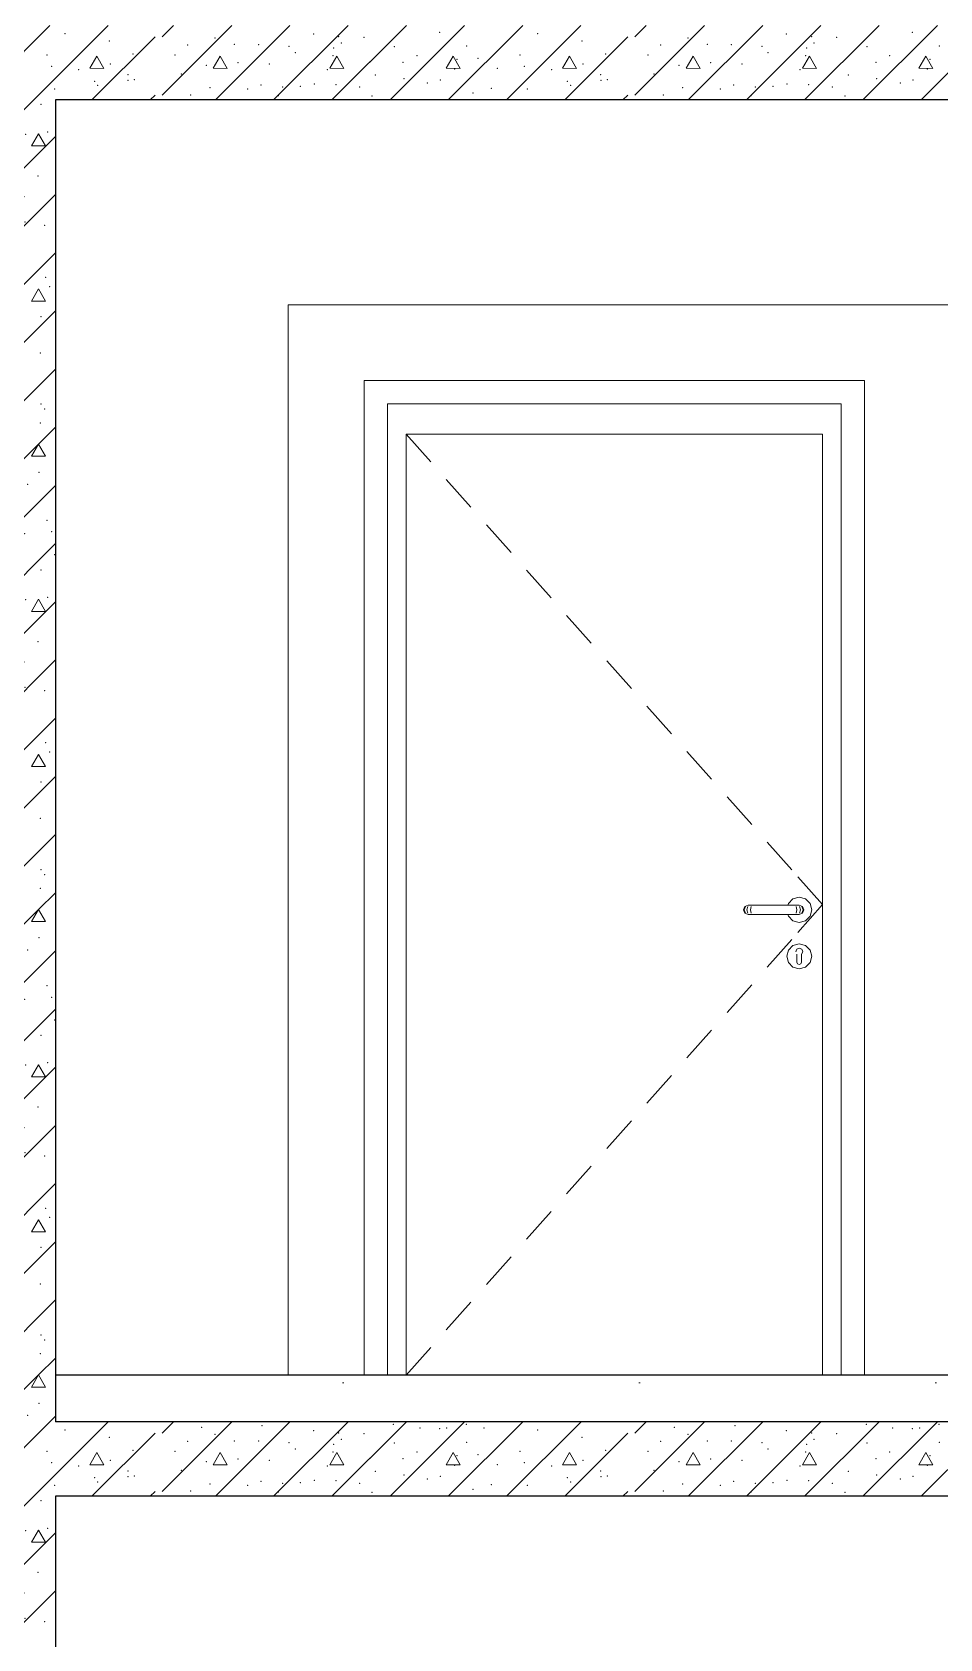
# Model space of a CAD drawing. Header units: millimetres. Extents: x 18162 to 7085488, y 72188 to 247925.
# Drawn here: x 4257163 to 4259112, y 134186 to 137638 of the extents above; entities that cross this region are included whole.
import ezdxf

# ---------------------------------------------------------------- set-up
doc = ezdxf.new("R2010")
doc.units = ezdxf.units.MM
doc.header["$MEASUREMENT"] = 0
doc.layers.add('Archicad Doors', color=7, linetype='Continuous')
doc.layers.add('Structural - Bearing', color=7, linetype='Continuous')

# ---------------------------------------------------------------- blocks, each defined once
blk = doc.blocks.new('*X1373', base_point=(4294986.6, 104752.7))
at = {"layer": 'Structural - Bearing', "color": 7, "linetype": 'Continuous', "lineweight": 9}
for p, q in [((4257013.1, 134464.4), (4257041.4, 134492.7)), ((4257013.1, 134339.4), (4257166.4, 134492.7)), ((4257013.1, 134214.4), (4257213.1, 134414.4)), ((4257176.9, 134419.9), (4257162, 134393.8)), ((4257162, 134393.8), (4257192, 134393.9)), ((4257192, 134393.9), (4257176.9, 134419.9)), ((4257013.1, 134089.4), (4257213.1, 134289.4)), ((4257036.8, 134227.2), (4257051.9, 134253.2)), ((4257051.9, 134253.2), (4257066.8, 134227.2)), ((4257066.8, 134227.2), (4257036.8, 134227.2)), ((4257013.1, 133964.4), (4257213.1, 134164.4)), ((4257176.9, 134086.5), (4257162, 134060.5)), ((4257192, 134060.5), (4257176.9, 134086.5)), ((4257162, 134060.5), (4257192, 134060.5)), ((4257013.1, 133839.4), (4257213.1, 134039.4)), ((4257036.8, 133893.9), (4257051.9, 133919.9)), ((4257051.9, 133919.9), (4257066.8, 133893.8)), ((4257051.9, 133753.2), (4257213.1, 133914.4)), ((4257066.8, 133893.8), (4257036.8, 133893.9)), ((4257176.9, 133753.2), (4257213.1, 133789.4)), ((4257013.1, 133589.3), (4257176.9, 133753.2)), ((4257013.1, 133714.3), (4257051.9, 133753.2)), ((4257176.9, 133753.2), (4257162, 133727.1)), ((4257192, 133727.2), (4257176.9, 133753.2)), ((4257162, 133727.1), (4257192, 133727.2)), ((4257013.1, 133464.3), (4257213.1, 133664.3)), ((4257036.8, 133560.5), (4257051.9, 133586.5)), ((4257051.9, 133586.5), (4257066.8, 133560.5)), ((4257013.1, 133339.3), (4257213.1, 133539.3)), ((4257066.8, 133560.5), (4257036.8, 133560.5)), ((4257013.1, 133214.3), (4257213.1, 133414.3)), ((4257176.9, 133419.8), (4257162, 133393.8)), ((4257162, 133393.8), (4257192, 133393.8)), ((4257192, 133393.8), (4257176.9, 133419.8)), ((4257013.1, 133089.3), (4257213.1, 133289.3)), ((4257036.8, 133227.2), (4257051.9, 133253.2)), ((4257051.9, 133253.2), (4257066.8, 133227.1)), ((4257066.8, 133227.1), (4257036.8, 133227.2)), ((4257013.1, 132964.3), (4257213.1, 133164.3)), ((4257176.9, 133086.5), (4257162, 133060.5)), ((4257192, 133060.5), (4257176.9, 133086.5)), ((4257162, 133060.5), (4257192, 133060.5)), ((4257013.1, 132839.3), (4257213.1, 133039.3)), ((4257036.8, 132893.8), (4257051.9, 132919.8)), ((4257051.9, 132919.8), (4257066.8, 132893.8)), ((4257051.9, 132753.2), (4257213.1, 132914.3)), ((4257066.8, 132893.8), (4257036.8, 132893.8)), ((4257176.9, 132753.2), (4257213.1, 132789.3)), ((4257013.1, 132589.3), (4257176.9, 132753.1)), ((4257013.1, 132714.3), (4257051.9, 132753.1)), ((4257176.9, 132753.2), (4257162, 132727.1)), ((4257192, 132727.2), (4257176.9, 132753.2)), ((4257162, 132727.1), (4257192, 132727.2)), ((4257013.1, 132464.3), (4257213.1, 132664.3)), ((4257036.8, 132560.5), (4257051.9, 132586.5)), ((4257051.9, 132586.5), (4257066.8, 132560.5)), ((4257013.1, 132339.3), (4257213.1, 132539.3)), ((4257066.8, 132560.5), (4257036.8, 132560.5)), ((4257013.1, 132214.3), (4257213.1, 132414.3)), ((4257176.9, 132419.8), (4257162, 132393.8)), ((4257162, 132393.8), (4257192, 132393.8)), ((4257192, 132393.8), (4257176.9, 132419.8)), ((4257013.1, 132089.3), (4257213.1, 132289.3)), ((4257036.8, 132227.2), (4257051.9, 132253.2)), ((4257051.9, 132253.2), (4257066.8, 132227.1)), ((4257066.8, 132227.1), (4257036.8, 132227.2)), ((4257013.1, 131964.3), (4257213.1, 132164.3)), ((4257176.9, 132086.5), (4257162, 132060.5)), ((4257192, 132060.5), (4257176.9, 132086.5)), ((4257162, 132060.5), (4257192, 132060.5)), ((4257013.1, 131839.3), (4257213.1, 132039.3)), ((4257036.8, 131893.8), (4257051.9, 131919.8)), ((4257051.9, 131919.8), (4257066.8, 131893.8)), ((4257051.9, 131753.1), (4257213.1, 131914.3)), ((4257066.8, 131893.8), (4257036.8, 131893.8)), ((4257176.9, 131753.1), (4257213.1, 131789.3)), ((4257013.1, 131714.3), (4257051.9, 131753.1)), ((4257076.5, 131652.7), (4257176.9, 131753.1)), ((4257176.9, 131753.1), (4257162, 131727.1)), ((4257192, 131727.1), (4257176.9, 131753.1)), ((4257162, 131727.1), (4257192, 131727.1)), ((4257201.5, 131652.7), (4257213.1, 131664.3))]:
    blk.add_line(p, q, dxfattribs=at)
for p in [(4257084.5, 134491.2), (4257118.5, 134478.8), (4257182.1, 134482.9), (4257045, 134446.8), (4257075.1, 134453.2), (4257075.7, 134426.6), (4257042.8, 134403.1), (4257149.1, 134418.9), (4257196.7, 134424), (4257026.1, 134371.6), (4257052.5, 134359.6), (4257109.1, 134372.5), (4257095.3, 134341.3), (4257103.6, 134338.7), (4257112.3, 134335.1), (4257175.7, 134328.9), (4257024.6, 134301.9), (4257017.7, 134256.6), (4257092.1, 134275.1), (4257145.9, 134284.7), (4257107.7, 134251.7), (4257140.2, 134219.2), (4257147.9, 134230.6), (4257190, 134223.4), (4257067.6, 134194.6), (4257083, 134217.7), (4257129.3, 134197.6), (4257026.8, 134159.2), (4257127.7, 134152.7), (4257084.2, 134128), (4257090.7, 134091), (4257192.2, 134111.6), (4257200.6, 134091.8), (4257038.2, 134069.3), (4257122.3, 134051.2), (4257182.4, 134027.2), (4257055.2, 133993.6), (4257106.3, 133978.6), (4257114, 133988.3), (4257088.3, 133956), (4257180.6, 133948.9), (4257135.5, 133913.2), (4257053.6, 133856.1), (4257181.9, 133839.1), (4257189.6, 133828.3), (4257018.1, 133803.5), (4257022.7, 133780.3), (4257090.6, 133793.2), (4257116, 133801.2), (4257180.3, 133798.9), (4257046, 133704.7), (4257082.2, 133729.2), (4257033.2, 133688), (4257097.1, 133679.9), (4257141.5, 133666.4), (4257153.5, 133666.6), (4257178.1, 133692.5), (4257022.7, 133638), (4257038.2, 133639.5), (4257079.9, 133647.3), (4257118.2, 133639.1), (4257080.6, 133608.7), (4257015.2, 133591.4), (4257060.2, 133579.8), (4257105.3, 133581.7), (4257195.3, 133589.5), (4257204.9, 133564.8), (4257024.4, 133535.5), (4257055.1, 133559.2), (4257147, 133560.5), (4257094.6, 133507.4), (4257134, 133517.4), (4257211.2, 133515.9), (4257084.5, 133491.2), (4257118.5, 133478.8), (4257182.1, 133482.9), (4257045, 133446.7), (4257075.1, 133453.2), (4257075.7, 133426.6), (4257196.7, 133424), (4257042.8, 133403.1), (4257149.1, 133418.9), (4257026.1, 133371.6), (4257052.5, 133359.6), (4257109.1, 133372.5), (4257095.3, 133341.3), (4257103.6, 133338.7), (4257112.3, 133335.1), (4257175.7, 133328.9), (4257024.6, 133301.9), (4257017.7, 133256.6), (4257092.1, 133275), (4257107.7, 133251.7), (4257145.9, 133284.7), (4257083, 133217.7), (4257140.2, 133219.2), (4257147.9, 133230.6), (4257190, 133223.4), (4257067.6, 133194.6), (4257129.3, 133197.6), (4257026.8, 133159.1), (4257127.7, 133152.7), (4257084.2, 133128), (4257090.7, 133090.9), (4257192.2, 133111.6), (4257200.6, 133091.8), (4257038.2, 133069.3), (4257122.3, 133051.2), (4257182.4, 133027.1), (4257055.2, 132993.6), (4257106.3, 132978.6), (4257114, 132988.3), (4257088.3, 132956), (4257180.6, 132948.9), (4257135.5, 132913.2), (4257053.6, 132856.1), (4257181.9, 132839.1), (4257018.1, 132803.5), (4257189.6, 132828.2), (4257022.7, 132780.3), (4257090.6, 132793.2), (4257116, 132801.2), (4257180.3, 132798.9), (4257046, 132704.7), (4257082.2, 132729.1), (4257033.2, 132688), (4257097.1, 132679.9), (4257141.5, 132666.4), (4257153.5, 132666.5), (4257178.1, 132692.5), (4257022.7, 132638), (4257038.2, 132639.5), (4257079.9, 132647.2), (4257118.2, 132639), (4257080.6, 132608.7), (4257015.2, 132591.4), (4257060.2, 132579.8), (4257105.3, 132581.7), (4257195.3, 132589.5), (4257204.9, 132564.8), (4257024.4, 132535.4), (4257055.1, 132559.2), (4257147, 132560.5), (4257094.6, 132507.3), (4257134, 132517.4), (4257211.2, 132515.9), (4257084.5, 132491.2), (4257118.5, 132478.8), (4257182.1, 132482.9), (4257045, 132446.7), (4257075.1, 132453.2), (4257075.7, 132426.6), (4257196.7, 132424), (4257042.8, 132403.1), (4257149.1, 132418.8), (4257026.1, 132371.6), (4257052.5, 132359.6), (4257109.1, 132372.5), (4257095.3, 132341.3), (4257103.6, 132338.6), (4257112.3, 132335.1), (4257175.7, 132328.9), (4257024.6, 132301.9), (4257145.9, 132284.7), (4257017.7, 132256.6), (4257092.1, 132275), (4257107.7, 132251.6), (4257083, 132217.6), (4257140.2, 132219.2), (4257147.9, 132230.6), (4257190, 132223.3), (4257067.6, 132194.5), (4257129.3, 132197.5), (4257026.8, 132159.1), (4257127.7, 132152.7), (4257084.2, 132127.9), (4257090.7, 132090.9), (4257192.2, 132111.6), (4257200.6, 132091.7), (4257038.2, 132069.3), (4257122.3, 132051.2), (4257182.4, 132027.1), (4257055.2, 131993.6), (4257106.3, 131978.6), (4257114, 131988.3), (4257088.3, 131956), (4257180.6, 131948.8), (4257135.5, 131913.2), (4257053.6, 131856), (4257181.9, 131839), (4257018.1, 131803.5), (4257189.6, 131828.2), (4257022.7, 131780.3), (4257090.6, 131793.2), (4257116, 131801.2), (4257180.3, 131798.9), (4257046, 131704.7), (4257082.2, 131729.1), (4257033.2, 131688), (4257097.1, 131679.9), (4257141.5, 131666.4), (4257153.5, 131666.5), (4257178.1, 131692.5)]:
    blk.add_point(p, dxfattribs=at)
blk = doc.blocks.new('*X1386', base_point=(4294986.6, 104752.7))
at = {"layer": 'Structural - Bearing', "color": 7, "linetype": 'Continuous', "lineweight": 9}
for p, q in [((4257013.1, 137464.4), (4257041.4, 137492.7)), ((4257013.1, 137339.4), (4257166.4, 137492.7)), ((4257013.1, 137214.4), (4257213.1, 137414.4)), ((4257176.9, 137419.9), (4257162, 137393.9)), ((4257162, 137393.9), (4257192, 137393.9)), ((4257192, 137393.9), (4257176.9, 137419.9)), ((4257013.1, 137089.4), (4257213.1, 137289.4)), ((4257036.8, 137227.2), (4257051.9, 137253.2)), ((4257066.8, 137227.2), (4257036.8, 137227.2)), ((4257051.9, 137253.2), (4257066.8, 137227.2)), ((4257013.1, 136964.4), (4257213.1, 137164.4)), ((4257176.9, 137086.6), (4257162, 137060.5)), ((4257192, 137060.6), (4257176.9, 137086.6)), ((4257162, 137060.5), (4257192, 137060.6)), ((4257013.1, 136839.4), (4257213.1, 137039.4)), ((4257036.8, 136893.9), (4257051.9, 136919.9)), ((4257051.9, 136919.9), (4257066.8, 136893.9)), ((4257051.9, 136753.2), (4257213.1, 136914.4)), ((4257066.8, 136893.9), (4257036.8, 136893.9)), ((4257176.9, 136753.2), (4257213.1, 136789.4)), ((4257013.1, 136589.4), (4257176.9, 136753.2)), ((4257013.1, 136714.4), (4257051.9, 136753.2)), ((4257176.9, 136753.2), (4257162, 136727.2)), ((4257192, 136727.2), (4257176.9, 136753.2)), ((4257162, 136727.2), (4257192, 136727.2)), ((4257013.1, 136464.4), (4257213.1, 136664.4)), ((4257036.8, 136560.6), (4257051.9, 136586.6)), ((4257051.9, 136586.6), (4257066.8, 136560.5)), ((4257013.1, 136339.4), (4257213.1, 136539.4)), ((4257066.8, 136560.5), (4257036.8, 136560.6)), ((4257013.1, 136214.4), (4257213.1, 136414.4)), ((4257176.9, 136419.9), (4257162, 136393.9)), ((4257162, 136393.9), (4257192, 136393.9)), ((4257192, 136393.9), (4257176.9, 136419.9)), ((4257013.1, 136089.4), (4257213.1, 136289.4)), ((4257036.8, 136227.2), (4257051.9, 136253.2)), ((4257066.8, 136227.2), (4257036.8, 136227.2)), ((4257051.9, 136253.2), (4257066.8, 136227.2)), ((4257013.1, 135964.4), (4257213.1, 136164.4)), ((4257176.9, 136086.6), (4257162, 136060.5)), ((4257192, 136060.6), (4257176.9, 136086.6)), ((4257162, 136060.5), (4257192, 136060.6)), ((4257013.1, 135839.4), (4257213.1, 136039.4)), ((4257036.8, 135893.9), (4257051.9, 135919.9)), ((4257051.9, 135919.9), (4257066.8, 135893.9)), ((4257051.9, 135753.2), (4257213.1, 135914.4)), ((4257066.8, 135893.9), (4257036.8, 135893.9)), ((4257176.9, 135753.2), (4257213.1, 135789.4)), ((4257013.1, 135589.4), (4257176.9, 135753.2)), ((4257013.1, 135714.4), (4257051.9, 135753.2)), ((4257176.9, 135753.2), (4257162, 135727.2)), ((4257192, 135727.2), (4257176.9, 135753.2)), ((4257162, 135727.2), (4257192, 135727.2)), ((4257013.1, 135464.4), (4257213.1, 135664.4)), ((4257036.8, 135560.5), (4257051.9, 135586.5)), ((4257051.9, 135586.5), (4257066.8, 135560.5)), ((4257013.1, 135339.4), (4257213.1, 135539.4)), ((4257066.8, 135560.5), (4257036.8, 135560.5)), ((4257013.1, 135214.4), (4257213.1, 135414.4)), ((4257176.9, 135419.9), (4257162, 135393.8)), ((4257162, 135393.8), (4257192, 135393.9)), ((4257192, 135393.9), (4257176.9, 135419.9)), ((4257013.1, 135089.4), (4257213.1, 135289.4)), ((4257036.8, 135227.2), (4257051.9, 135253.2)), ((4257066.8, 135227.2), (4257036.8, 135227.2)), ((4257051.9, 135253.2), (4257066.8, 135227.2)), ((4257013.1, 134964.4), (4257213.1, 135164.4)), ((4257176.9, 135086.5), (4257162, 135060.5)), ((4257192, 135060.5), (4257176.9, 135086.5)), ((4257162, 135060.5), (4257192, 135060.5)), ((4257013.1, 134839.4), (4257213.1, 135039.4)), ((4257036.8, 134893.9), (4257051.9, 134919.9)), ((4257051.9, 134919.9), (4257066.8, 134893.8)), ((4257051.9, 134753.2), (4257213.1, 134914.4)), ((4257066.8, 134893.8), (4257036.8, 134893.9)), ((4257176.9, 134753.2), (4257213.1, 134789.4)), ((4257013.1, 134714.4), (4257051.9, 134753.2)), ((4257076.4, 134652.7), (4257176.9, 134753.2)), ((4257176.9, 134753.2), (4257162, 134727.2)), ((4257192, 134727.2), (4257176.9, 134753.2)), ((4257162, 134727.2), (4257192, 134727.2)), ((4257201.4, 134652.7), (4257213.1, 134664.4))]:
    blk.add_line(p, q, dxfattribs=at)
for p in [(4257084.5, 137491.2), (4257118.5, 137478.9), (4257182.1, 137483), (4257045, 137446.8), (4257075.1, 137453.2), (4257042.8, 137403.2), (4257075.7, 137426.6), (4257149.1, 137418.9), (4257196.7, 137424.1), (4257026.1, 137371.7), (4257052.5, 137359.7), (4257109.1, 137372.6), (4257095.3, 137341.3), (4257103.6, 137338.7), (4257112.3, 137335.2), (4257175.7, 137329), (4257024.6, 137301.9), (4257017.7, 137256.7), (4257092.1, 137275.1), (4257145.9, 137284.8), (4257107.7, 137251.7), (4257147.9, 137230.7), (4257190, 137223.4), (4257067.6, 137194.6), (4257083, 137217.7), (4257129.3, 137197.6), (4257140.2, 137219.3), (4257026.8, 137159.2), (4257127.7, 137152.8), (4257084.2, 137128), (4257090.7, 137091), (4257192.2, 137111.6), (4257200.6, 137091.8), (4257038.2, 137069.4), (4257122.3, 137051.2), (4257182.4, 137027.2), (4257055.2, 136993.6), (4257114, 136988.4), (4257088.3, 136956), (4257106.3, 136978.7), (4257180.6, 136948.9), (4257135.5, 136913.3), (4257053.6, 136856.1), (4257181.9, 136839.1), (4257189.6, 136828.3), (4257018.1, 136803.6), (4257022.7, 136780.4), (4257090.6, 136793.3), (4257116, 136801.3), (4257180.3, 136798.9), (4257046, 136704.8), (4257082.2, 136729.2), (4257033.2, 136688), (4257097.1, 136680), (4257178.1, 136692.6), (4257022.7, 136638), (4257038.2, 136639.6), (4257079.9, 136647.3), (4257118.2, 136639.1), (4257141.5, 136666.5), (4257153.5, 136666.6), (4257080.6, 136608.8), (4257015.2, 136591.4), (4257060.2, 136579.9), (4257105.3, 136581.8), (4257195.3, 136589.5), (4257024.4, 136535.5), (4257055.1, 136559.3), (4257147, 136560.5), (4257204.9, 136564.8), (4257094.6, 136507.4), (4257134, 136517.5), (4257211.2, 136515.9), (4257084.5, 136491.2), (4257118.5, 136478.9), (4257182.1, 136482.9), (4257045, 136446.8), (4257075.1, 136453.2), (4257042.8, 136403.1), (4257075.7, 136426.6), (4257149.1, 136418.9), (4257196.7, 136424.1), (4257026.1, 136371.7), (4257052.5, 136359.7), (4257109.1, 136372.5), (4257095.3, 136341.3), (4257103.6, 136338.7), (4257112.3, 136335.1), (4257175.7, 136329), (4257024.6, 136301.9), (4257017.7, 136256.6), (4257092.1, 136275.1), (4257145.9, 136284.8), (4257107.7, 136251.7), (4257147.9, 136230.7), (4257190, 136223.4), (4257067.6, 136194.6), (4257083, 136217.7), (4257129.3, 136197.6), (4257140.2, 136219.2), (4257026.8, 136159.2), (4257127.7, 136152.8), (4257084.2, 136128), (4257090.7, 136091), (4257192.2, 136111.6), (4257200.6, 136091.8), (4257038.2, 136069.4), (4257122.3, 136051.2), (4257182.4, 136027.2), (4257055.2, 135993.6), (4257106.3, 135978.7), (4257114, 135988.3), (4257088.3, 135956), (4257180.6, 135948.9), (4257135.5, 135913.3), (4257053.6, 135856.1), (4257181.9, 135839.1), (4257189.6, 135828.3), (4257018.1, 135803.6), (4257022.7, 135780.4), (4257090.6, 135793.3), (4257116, 135801.2), (4257180.3, 135798.9), (4257046, 135704.8), (4257082.2, 135729.2), (4257033.2, 135688), (4257097.1, 135680), (4257178.1, 135692.6), (4257022.7, 135638), (4257038.2, 135639.6), (4257079.9, 135647.3), (4257118.2, 135639.1), (4257141.5, 135666.4), (4257153.5, 135666.6), (4257080.6, 135608.8), (4257015.2, 135591.4), (4257060.2, 135579.9), (4257105.3, 135581.8), (4257195.3, 135589.5), (4257204.9, 135564.8), (4257024.4, 135535.5), (4257055.1, 135559.2), (4257147, 135560.5), (4257094.6, 135507.4), (4257134, 135517.5), (4257211.2, 135515.9), (4257084.5, 135491.2), (4257118.5, 135478.8), (4257182.1, 135482.9), (4257045, 135446.8), (4257075.1, 135453.2), (4257075.7, 135426.6), (4257042.8, 135403.1), (4257149.1, 135418.9), (4257196.7, 135424), (4257026.1, 135371.6), (4257052.5, 135359.6), (4257109.1, 135372.5), (4257095.3, 135341.3), (4257103.6, 135338.7), (4257112.3, 135335.1), (4257175.7, 135328.9), (4257024.6, 135301.9), (4257017.7, 135256.6), (4257092.1, 135275.1), (4257145.9, 135284.7), (4257107.7, 135251.7), (4257140.2, 135219.2), (4257147.9, 135230.6), (4257190, 135223.4), (4257067.6, 135194.6), (4257083, 135217.7), (4257129.3, 135197.6), (4257026.8, 135159.2), (4257127.7, 135152.7), (4257084.2, 135128), (4257090.7, 135091), (4257192.2, 135111.6), (4257200.6, 135091.8), (4257038.2, 135069.3), (4257122.3, 135051.2), (4257182.4, 135027.2), (4257055.2, 134993.6), (4257106.3, 134978.7), (4257114, 134988.3), (4257088.3, 134956), (4257180.6, 134948.9), (4257135.5, 134913.3), (4257053.6, 134856.1), (4257181.9, 134839.1), (4257189.6, 134828.3), (4257018.1, 134803.5), (4257022.7, 134780.4), (4257090.6, 134793.3), (4257116, 134801.2), (4257180.3, 134798.9), (4257046, 134704.8), (4257082.2, 134729.2), (4257033.2, 134688), (4257097.1, 134679.9), (4257153.5, 134666.6), (4257178.1, 134692.5), (4257141.5, 134666.4)]:
    blk.add_point(p, dxfattribs=at)
blk = doc.blocks.new('*X1387', base_point=(4294986.6, 104752.7))
at = {"layer": 'Structural - Bearing', "color": 7, "linetype": 'Continuous', "lineweight": 9}
for p, q in [((4257041.4, 134492.7), (4257201.4, 134652.7)), ((4257166.4, 134492.7), (4257326.4, 134652.7)), ((4257442, 134628.2), (4257466.6, 134652.7)), ((4257442, 134503.2), (4257591.6, 134652.7)), ((4257556.6, 134492.7), (4257716.6, 134652.7)), ((4257681.6, 134492.7), (4257841.6, 134652.7)), ((4257806.6, 134492.7), (4257966.6, 134652.7)), ((4257931.6, 134492.7), (4258091.6, 134652.7)), ((4258056.6, 134492.7), (4258216.6, 134652.7)), ((4258181.6, 134492.7), (4258341.6, 134652.7)), ((4258457.2, 134628.2), (4258481.7, 134652.7)), ((4258457.2, 134503.2), (4258606.7, 134652.7)), ((4258571.7, 134492.7), (4258731.7, 134652.7)), ((4258696.7, 134492.7), (4258856.7, 134652.7)), ((4258821.7, 134492.7), (4258981.7, 134652.7)), ((4258946.7, 134492.7), (4259106.7, 134652.7)), ((4259071.7, 134492.7), (4259231.7, 134652.7)), ((4257291.4, 134492.7), (4257426.9, 134628.2)), ((4258306.6, 134492.7), (4258442, 134628.2)), ((4257286.8, 134560.5), (4257301.9, 134586.5)), ((4257301.9, 134586.5), (4257316.8, 134560.5)), ((4257551.9, 134560.5), (4257567, 134586.5)), ((4257567, 134586.5), (4257582, 134560.5)), ((4257801.9, 134560.5), (4257817, 134586.5)), ((4257817, 134586.5), (4257832, 134560.5)), ((4258051.9, 134560.5), (4258067, 134586.5)), ((4258067, 134586.5), (4258082, 134560.5)), ((4258301.9, 134560.5), (4258317, 134586.5)), ((4258317, 134586.5), (4258332, 134560.5)), ((4258567, 134560.5), (4258582.2, 134586.5)), ((4258582.2, 134586.5), (4258597.1, 134560.5)), ((4258817, 134560.5), (4258832.2, 134586.5)), ((4258832.2, 134586.5), (4258847.1, 134560.5)), ((4259067, 134560.5), (4259082.2, 134586.5)), ((4259082.2, 134586.5), (4259097.1, 134560.5)), ((4257316.8, 134560.5), (4257286.8, 134560.5)), ((4257582, 134560.5), (4257551.9, 134560.5)), ((4257832, 134560.5), (4257801.9, 134560.5)), ((4258082, 134560.5), (4258051.9, 134560.5)), ((4258332, 134560.5), (4258301.9, 134560.5)), ((4258597.1, 134560.5), (4258567, 134560.5)), ((4258847.1, 134560.5), (4258817, 134560.5)), ((4259097.1, 134560.5), (4259067, 134560.5)), ((4257416.4, 134492.7), (4257426.9, 134503.2)), ((4258431.6, 134492.7), (4258442, 134503.2))]:
    blk.add_line(p, q, dxfattribs=at)
for p in [(4257233.6, 134634.9), (4257526.7, 134640.4), (4257656.8, 134644.2), (4257767.6, 134633.9), (4257938.7, 134647.2), (4257995.5, 134639.1), (4258037.8, 134638), (4258053.3, 134639.5), (4258095, 134647.3), (4258133.3, 134639.1), (4258248.8, 134634.9), (4258541.9, 134640.4), (4258671.9, 134644.2), (4258782.7, 134633.9), (4258953.8, 134647.2), (4259010.6, 134639.1), (4259053, 134638), (4259068.4, 134639.5), (4259110.1, 134647.3), (4257328.7, 134619.5), (4257497.1, 134610.3), (4257555.9, 134625.8), (4257597.4, 134611.7), (4257649.2, 134611.4), (4257714.8, 134607.5), (4257810.7, 134604), (4257821.5, 134628.7), (4257826.6, 134615.2), (4257875.6, 134627.2), (4257940.5, 134607.1), (4258095.7, 134608.7), (4258343.8, 134619.5), (4258512.3, 134610.3), (4258571.1, 134625.8), (4258612.5, 134611.7), (4258664.3, 134611.4), (4258730, 134607.5), (4258825.8, 134604), (4258836.6, 134628.7), (4258841.7, 134615.2), (4258890.7, 134627.2), (4258955.6, 134607.1), (4259110.9, 134608.7), (4257195.3, 134589.5), (4257204.9, 134564.8), (4257330.6, 134569.5), (4257379.6, 134591.4), (4257470.1, 134588.9), (4257537.1, 134567), (4257604.7, 134572.8), (4257672.3, 134569.5), (4257727.8, 134594), (4257808.8, 134587.6), (4257887.9, 134574.1), (4257959.4, 134573.4), (4257989.1, 134587.6), (4258030.3, 134591.4), (4258075.3, 134579.8), (4258120.5, 134581.7), (4258210.4, 134589.5), (4258220.1, 134564.8), (4258345.8, 134569.5), (4258394.7, 134591.4), (4258485.2, 134588.9), (4258552.2, 134567), (4258619.8, 134572.8), (4258687.4, 134569.5), (4258742.9, 134594), (4258823.9, 134587.6), (4258903.1, 134574.1), (4258974.6, 134573.4), (4259004.2, 134587.6), (4259045.4, 134591.4), (4259090.5, 134579.8), (4257263.3, 134557.5), (4257297.1, 134532.8), (4257368.9, 134546.8), (4257369, 134535), (4257382.8, 134536), (4257483.1, 134548.4), (4257796.8, 134557.6), (4257900.2, 134546.4), (4257961.2, 134538.2), (4258011.9, 134529.4), (4258039.5, 134535.5), (4258070.2, 134559.2), (4258162.1, 134560.5), (4258278.4, 134557.5), (4258312.3, 134532.8), (4258384, 134546.8), (4258384.1, 134535), (4258397.9, 134536), (4258498.2, 134548.4), (4258811.9, 134557.6), (4258915.3, 134546.4), (4258976.3, 134538.2), (4259027, 134529.4), (4259054.6, 134535.5), (4259085.3, 134559.2), (4257211.2, 134515.9), (4257304, 134523.6), (4257503.2, 134503.6), (4257544.6, 134519), (4257625.5, 134516.4), (4257654.2, 134524.5), (4257691.7, 134502), (4257701, 134520.6), (4257738.8, 134521.5), (4257768.8, 134527), (4257815.2, 134525.8), (4257866.3, 134520.3), (4257892.9, 134500.8), (4258109.7, 134507.4), (4258149.1, 134517.5), (4258226.4, 134515.9), (4258319.1, 134523.6), (4258518.3, 134503.6), (4258559.7, 134519), (4258640.6, 134516.4), (4258669.4, 134524.5), (4258706.8, 134502), (4258716.1, 134520.6), (4258753.9, 134521.5), (4258784, 134527), (4258830.3, 134525.8), (4258881.4, 134520.3), (4258908, 134500.8)]:
    blk.add_point(p, dxfattribs=at)
blk = doc.blocks.new('*X1400', base_point=(4294986.6, 104752.7))
at = {"layer": 'Structural - Bearing', "color": 7, "linetype": 'Continuous', "lineweight": 9}
for p, q in [((4257041.4, 137492.7), (4257201.4, 137652.7)), ((4257166.4, 137492.7), (4257326.4, 137652.7)), ((4257442, 137628.2), (4257466.5, 137652.7)), ((4257442, 137503.2), (4257591.5, 137652.7)), ((4257556.5, 137492.7), (4257716.5, 137652.7)), ((4257681.5, 137492.7), (4257841.5, 137652.7)), ((4257806.5, 137492.7), (4257966.5, 137652.7)), ((4257931.5, 137492.7), (4258091.5, 137652.7)), ((4258056.5, 137492.7), (4258216.5, 137652.7)), ((4258181.5, 137492.7), (4258341.5, 137652.7)), ((4258457.2, 137628.2), (4258481.6, 137652.7)), ((4258457.2, 137503.2), (4258606.6, 137652.7)), ((4258571.6, 137492.7), (4258731.6, 137652.7)), ((4258696.6, 137492.7), (4258856.6, 137652.7)), ((4258821.6, 137492.7), (4258981.6, 137652.7)), ((4258946.6, 137492.7), (4259106.6, 137652.7)), ((4259071.6, 137492.7), (4259231.6, 137652.7)), ((4257291.4, 137492.7), (4257426.9, 137628.2)), ((4258306.5, 137492.7), (4258442, 137628.2)), ((4257286.8, 137560.6), (4257301.9, 137586.6)), ((4257301.9, 137586.6), (4257316.8, 137560.5)), ((4257551.9, 137560.6), (4257567, 137586.6)), ((4257567, 137586.6), (4257582, 137560.5)), ((4257801.9, 137560.6), (4257817, 137586.6)), ((4257817, 137586.6), (4257832, 137560.5)), ((4258051.9, 137560.6), (4258067, 137586.6)), ((4258067, 137586.6), (4258082, 137560.5)), ((4258301.9, 137560.6), (4258317, 137586.6)), ((4258317, 137586.6), (4258332, 137560.5)), ((4258567, 137560.6), (4258582.2, 137586.6)), ((4258582.2, 137586.6), (4258597.1, 137560.5)), ((4258817, 137560.6), (4258832.2, 137586.6)), ((4258832.2, 137586.6), (4258847.1, 137560.5)), ((4259067, 137560.6), (4259082.2, 137586.6)), ((4259082.2, 137586.6), (4259097.1, 137560.5)), ((4257316.8, 137560.5), (4257286.8, 137560.6)), ((4257582, 137560.5), (4257551.9, 137560.6)), ((4257832, 137560.5), (4257801.9, 137560.6)), ((4258082, 137560.5), (4258051.9, 137560.6)), ((4258332, 137560.5), (4258301.9, 137560.6)), ((4258597.1, 137560.5), (4258567, 137560.6)), ((4258847.1, 137560.5), (4258817, 137560.6)), ((4259097.1, 137560.5), (4259067, 137560.6)), ((4257416.4, 137492.7), (4257426.9, 137503.2)), ((4258431.5, 137492.7), (4258442, 137503.2))]:
    blk.add_line(p, q, dxfattribs=at)
for p in [(4258037.8, 137638), (4259053, 137638), (4257233.6, 137634.9), (4257328.7, 137619.5), (4257497.1, 137610.4), (4257555.9, 137625.9), (4257597.4, 137611.8), (4257649.2, 137611.4), (4257714.8, 137607.5), (4257767.6, 137634), (4257810.7, 137604), (4257821.5, 137628.8), (4257826.6, 137615.2), (4257875.6, 137627.2), (4257940.5, 137607.1), (4258095.7, 137608.8), (4258248.8, 137634.9), (4258343.8, 137619.5), (4258512.3, 137610.4), (4258571.1, 137625.9), (4258612.5, 137611.8), (4258664.3, 137611.4), (4258730, 137607.5), (4258782.7, 137634), (4258825.8, 137604), (4258836.6, 137628.8), (4258841.7, 137615.2), (4258890.7, 137627.2), (4258955.6, 137607.1), (4259110.9, 137608.8), (4257195.3, 137589.5), (4257330.6, 137569.6), (4257379.6, 137591.5), (4257470.1, 137588.9), (4257537.1, 137567), (4257604.7, 137572.8), (4257672.3, 137569.6), (4257727.8, 137594.1), (4257808.8, 137587.6), (4257887.9, 137574.1), (4257959.4, 137573.4), (4257989.1, 137587.6), (4258030.3, 137591.5), (4258075.3, 137579.9), (4258120.5, 137581.8), (4258210.4, 137589.5), (4258345.8, 137569.6), (4258394.7, 137591.5), (4258485.2, 137588.9), (4258552.2, 137567), (4258619.8, 137572.8), (4258687.4, 137569.6), (4258742.9, 137594.1), (4258823.9, 137587.6), (4258903.1, 137574.1), (4258974.6, 137573.4), (4259004.2, 137587.6), (4259045.4, 137591.5), (4259090.5, 137579.9), (4257204.9, 137564.9), (4257263.3, 137557.5), (4257297.1, 137532.9), (4257368.9, 137546.9), (4257369, 137535.1), (4257382.8, 137536.1), (4257483.1, 137548.4), (4257796.8, 137557.7), (4257900.2, 137546.4), (4257961.2, 137538.3), (4258039.5, 137535.5), (4258070.2, 137559.3), (4258162.1, 137560.6), (4258220.1, 137564.9), (4258278.4, 137557.5), (4258312.3, 137532.9), (4258384, 137546.9), (4258384.1, 137535.1), (4258397.9, 137536.1), (4258498.2, 137548.4), (4258811.9, 137557.7), (4258915.3, 137546.4), (4258976.3, 137538.3), (4259054.6, 137535.5), (4259085.3, 137559.3), (4257211.2, 137516), (4257304, 137523.7), (4257503.2, 137503.6), (4257544.6, 137519.1), (4257625.5, 137516.4), (4257654.2, 137524.5), (4257691.7, 137502.1), (4257701, 137520.6), (4257738.8, 137521.6), (4257768.8, 137527.1), (4257815.2, 137525.8), (4257866.3, 137520.3), (4257892.9, 137500.8), (4258011.9, 137529.4), (4258109.7, 137507.4), (4258149.1, 137517.5), (4258226.4, 137516), (4258319.1, 137523.7), (4258518.3, 137503.6), (4258559.7, 137519.1), (4258640.6, 137516.4), (4258669.4, 137524.5), (4258706.8, 137502.1), (4258716.1, 137520.6), (4258753.9, 137521.6), (4258784, 137527.1), (4258830.3, 137525.8), (4258881.4, 137520.3), (4258908, 137500.8), (4259027, 137529.4)]:
    blk.add_point(p, dxfattribs=at)

msp = doc.modelspace()

# ---------------------------------------------------------------- hatches: boundary and pattern name
at = {"layer": 'Structural - Bearing', "linetype": 'Continuous', "lineweight": 9}
h = msp.add_hatch(dxfattribs=at)
h.set_pattern_fill('Lightweight_Concrete_0003', style=0, pattern_type=2)
h.set_pattern_definition([(0, (4294986.6, 104752.7), (0, 1169.134), [73.125, -601.875]), (0, (4295324.1, 105337.3), (0, 1169.134), [73.125, -601.875]), (60, (4294986.6, 104752.7), (-1012.5, 584.567), [73.125, -601.875]), (60, (4295661.6, 104752.7), (-1012.5, 584.567), [73.125, -601.875]), (120, (4295059.7, 104752.7), (1012.5, 584.567), [73.125, -601.875]), (120, (4295734.7, 104752.7), (1012.5, 584.567), [73.125, -601.875]), (0, (4294986.58, 104865.2), (0, 225), [0, -225, 0, -337.5]), (45, (4295099.08, 104865.2), (-159.099, 159.099), [0, -168.75, 0, -281.25])])
h.paths.add_polyline_path([(4259713.1, 134752.7), (4257213.1, 134752.7), (4257213.1, 134652.7), (4259713.1, 134652.7)])

# ---------------------------------------------------------------- linework, layer by layer
at = {"layer": 'Archicad Doors', "color": 7, "linetype": 'Continuous', "lineweight": 9}
for p, q in [((4257713.1, 134752.7), (4257713.1, 137052.7)), ((4257713.1, 137052.7), (4259313.1, 137052.7)), ((4257876.1, 134752.7), (4257876.1, 136889.7)), ((4257876.1, 136889.7), (4258950.1, 136889.7)), ((4258950.1, 136889.7), (4258950.1, 134752.7)), ((4257926.1, 136839.7), (4257926.1, 134752.7)), ((4258900.1, 136839.7), (4257926.1, 136839.7)), ((4258900.1, 134752.7), (4258900.1, 136839.7)), ((4257966.1, 136774.7), (4258019.1, 136714.8)), ((4258860.1, 136774.7), (4257966.1, 136774.7)), ((4257966.1, 136774.7), (4257966.1, 134752.7)), ((4258860.1, 134752.7), (4258860.1, 136774.7)), ((4258052.2, 136677.3), (4258105.2, 136617.4)), ((4258138.3, 136579.9), (4258191.3, 136520)), ((4258224.4, 136482.5), (4258277.4, 136422.6)), ((4258310.6, 136385.2), (4258363.6, 136325.2)), ((4258396.7, 136287.8), (4258449.7, 136227.8)), ((4258482.8, 136190.4), (4258535.8, 136130.5)), ((4258568.9, 136093), (4258621.9, 136033.1)), ((4258655, 135995.6), (4258708, 135935.7)), ((4258741.1, 135898.2), (4258794.1, 135838.3)), ((4258807.1, 135823.6), (4258860.1, 135763.7)), ((4258786.7, 135766.2), (4258796.6, 135776.1)), ((4258796.6, 135776.1), (4258810.1, 135779.7)), ((4258810.1, 135779.7), (4258823.6, 135776.1)), ((4258823.6, 135776.1), (4258833.5, 135766.2)), ((4258693, 135759.8), (4258690.1, 135752.7)), ((4258690.1, 135752.7), (4258693, 135745.6)), ((4258694.6, 135759.8), (4258691.8, 135752.7)), ((4258691.8, 135752.7), (4258694.6, 135745.6)), ((4258700.1, 135762.7), (4258693, 135759.8)), ((4258693, 135745.6), (4258700.1, 135742.7)), ((4258699.4, 135759.8), (4258697.3, 135752.7)), ((4258697.3, 135752.7), (4258699.4, 135745.6)), ((4258701.2, 135762.7), (4258700.1, 135762.7)), ((4258701.2, 135742.7), (4258700.1, 135742.7)), ((4258704.5, 135762.7), (4258701.2, 135762.7)), ((4258704.5, 135742.7), (4258701.2, 135742.7)), ((4258709.4, 135762.7), (4258704.5, 135762.7)), ((4258709.4, 135742.7), (4258704.5, 135742.7)), ((4258706.6, 135759.8), (4258705.5, 135752.7)), ((4258705.5, 135752.7), (4258706.6, 135745.6)), ((4258715.1, 135762.7), (4258709.4, 135762.7)), ((4258715.1, 135742.7), (4258709.4, 135742.7)), ((4258795.1, 135762.7), (4258715.1, 135762.7)), ((4258795.1, 135742.7), (4258715.1, 135742.7)), ((4258785.8, 135762.7), (4258786.7, 135766.2)), ((4258786.7, 135739.2), (4258785.8, 135742.7)), ((4258796.6, 135729.3), (4258786.7, 135739.2)), ((4258800.8, 135762.7), (4258795.1, 135762.7)), ((4258800.8, 135742.7), (4258795.1, 135742.7)), ((4258805.7, 135762.7), (4258800.8, 135762.7)), ((4258805.7, 135742.7), (4258800.8, 135742.7)), ((4258803.6, 135759.8), (4258804.7, 135752.7)), ((4258804.7, 135752.7), (4258803.6, 135745.6)), ((4258809, 135762.7), (4258805.7, 135762.7)), ((4258809, 135742.7), (4258805.7, 135742.7)), ((4258807.1, 135703.8), (4258860.1, 135763.7)), ((4258810.1, 135762.7), (4258809, 135762.7)), ((4258810.1, 135742.7), (4258809, 135742.7)), ((4258810.1, 135762.7), (4258817.2, 135759.8)), ((4258817.2, 135745.6), (4258810.1, 135742.7)), ((4258810.8, 135759.8), (4258812.9, 135752.7)), ((4258812.9, 135752.7), (4258810.8, 135745.6)), ((4258815.6, 135759.8), (4258818.4, 135752.7)), ((4258818.4, 135752.7), (4258815.6, 135745.6)), ((4258817.2, 135759.8), (4258820.1, 135752.7)), ((4258820.1, 135752.7), (4258817.2, 135745.6)), ((4258833.5, 135739.2), (4258823.6, 135729.3)), ((4258833.5, 135766.2), (4258837.1, 135752.7)), ((4258837.1, 135752.7), (4258833.5, 135739.2)), ((4258810.1, 135725.7), (4258796.6, 135729.3)), ((4258823.6, 135729.3), (4258810.1, 135725.7)), ((4258741.1, 135629.2), (4258794.1, 135689.1)), ((4258786.7, 135666.2), (4258796.6, 135676.1)), ((4258796.6, 135676.1), (4258810.1, 135679.7)), ((4258803.4, 135664.3), (4258804.7, 135667.8)), ((4258804.7, 135667.8), (4258810.1, 135670.1)), ((4258810.1, 135679.7), (4258823.6, 135676.1)), ((4258810.1, 135670.1), (4258815.5, 135667.8)), ((4258815.5, 135667.8), (4258816.8, 135664.3)), ((4258823.6, 135676.1), (4258833.5, 135666.2)), ((4258783.1, 135652.7), (4258786.7, 135666.2)), ((4258786.7, 135639.2), (4258783.1, 135652.7)), ((4258796.6, 135629.3), (4258786.7, 135639.2)), ((4258802.6, 135662.4), (4258803.4, 135664.3)), ((4258805.1, 135655.6), (4258805.1, 135657.1)), ((4258805.1, 135655.6), (4258805.1, 135652.7)), ((4258805.1, 135652.7), (4258805.1, 135649.8)), ((4258805.1, 135649.8), (4258805.1, 135644)), ((4258805.1, 135644), (4258805.1, 135640.2)), ((4258806.6, 135636.7), (4258805.1, 135640.2)), ((4258810.1, 135635.2), (4258806.6, 135636.7)), ((4258813.6, 135636.7), (4258810.1, 135635.2)), ((4258815.1, 135640.2), (4258813.6, 135636.7)), ((4258817.6, 135662.4), (4258815.1, 135657.1)), ((4258815.1, 135657.1), (4258815.1, 135655.6)), ((4258815.1, 135655.6), (4258815.1, 135652.7)), ((4258815.1, 135652.7), (4258815.1, 135649.8)), ((4258815.1, 135649.8), (4258815.1, 135644)), ((4258815.1, 135644), (4258815.1, 135640.2)), ((4258816.8, 135664.3), (4258817.6, 135662.4)), ((4258833.5, 135639.2), (4258823.6, 135629.3)), ((4258833.5, 135666.2), (4258837.1, 135652.7)), ((4258837.1, 135652.7), (4258833.5, 135639.2)), ((4258810.1, 135625.7), (4258796.6, 135629.3)), ((4258823.6, 135629.3), (4258810.1, 135625.7)), ((4258655, 135531.8), (4258708, 135591.7)), ((4258568.9, 135434.4), (4258621.9, 135494.3)), ((4258482.8, 135337), (4258535.8, 135397)), ((4258396.7, 135239.6), (4258449.7, 135299.6)), ((4258310.6, 135142.2), (4258363.6, 135202.2)), ((4258224.4, 135044.9), (4258277.4, 135104.8)), ((4258138.3, 134947.5), (4258191.3, 135007.4)), ((4258052.2, 134850.1), (4258105.2, 134910)), ((4257966.1, 134752.7), (4258019.1, 134812.6))]:
    msp.add_line(p, q, dxfattribs=at)
at = {"layer": 'Structural - Bearing', "color": 7, "linetype": 'Continuous', "lineweight": 25}
for p, q in [((4257213.1, 137492.7), (4257213.1, 134752.7)), ((4259713.1, 137492.7), (4257213.1, 137492.7)), ((4257213.1, 134752.7), (4257213.1, 134652.7)), ((4259713.1, 134752.7), (4257213.1, 134752.7)), ((4259713.1, 134652.7), (4257213.1, 134652.7)), ((4257213.1, 134492.7), (4257213.1, 131752.7)), ((4259713.1, 134492.7), (4257213.1, 134492.7))]:
    msp.add_line(p, q, dxfattribs=at)

# ---------------------------------------------------------------- block references
at = {"layer": 'Structural - Bearing', "lineweight": 0}
for name in ['*X1400', '*X1386', '*X1387', '*X1373']:
    msp.add_blockref(name, (4294986.6, 104752.7), dxfattribs=at)

doc.saveas('drawing.dxf')
